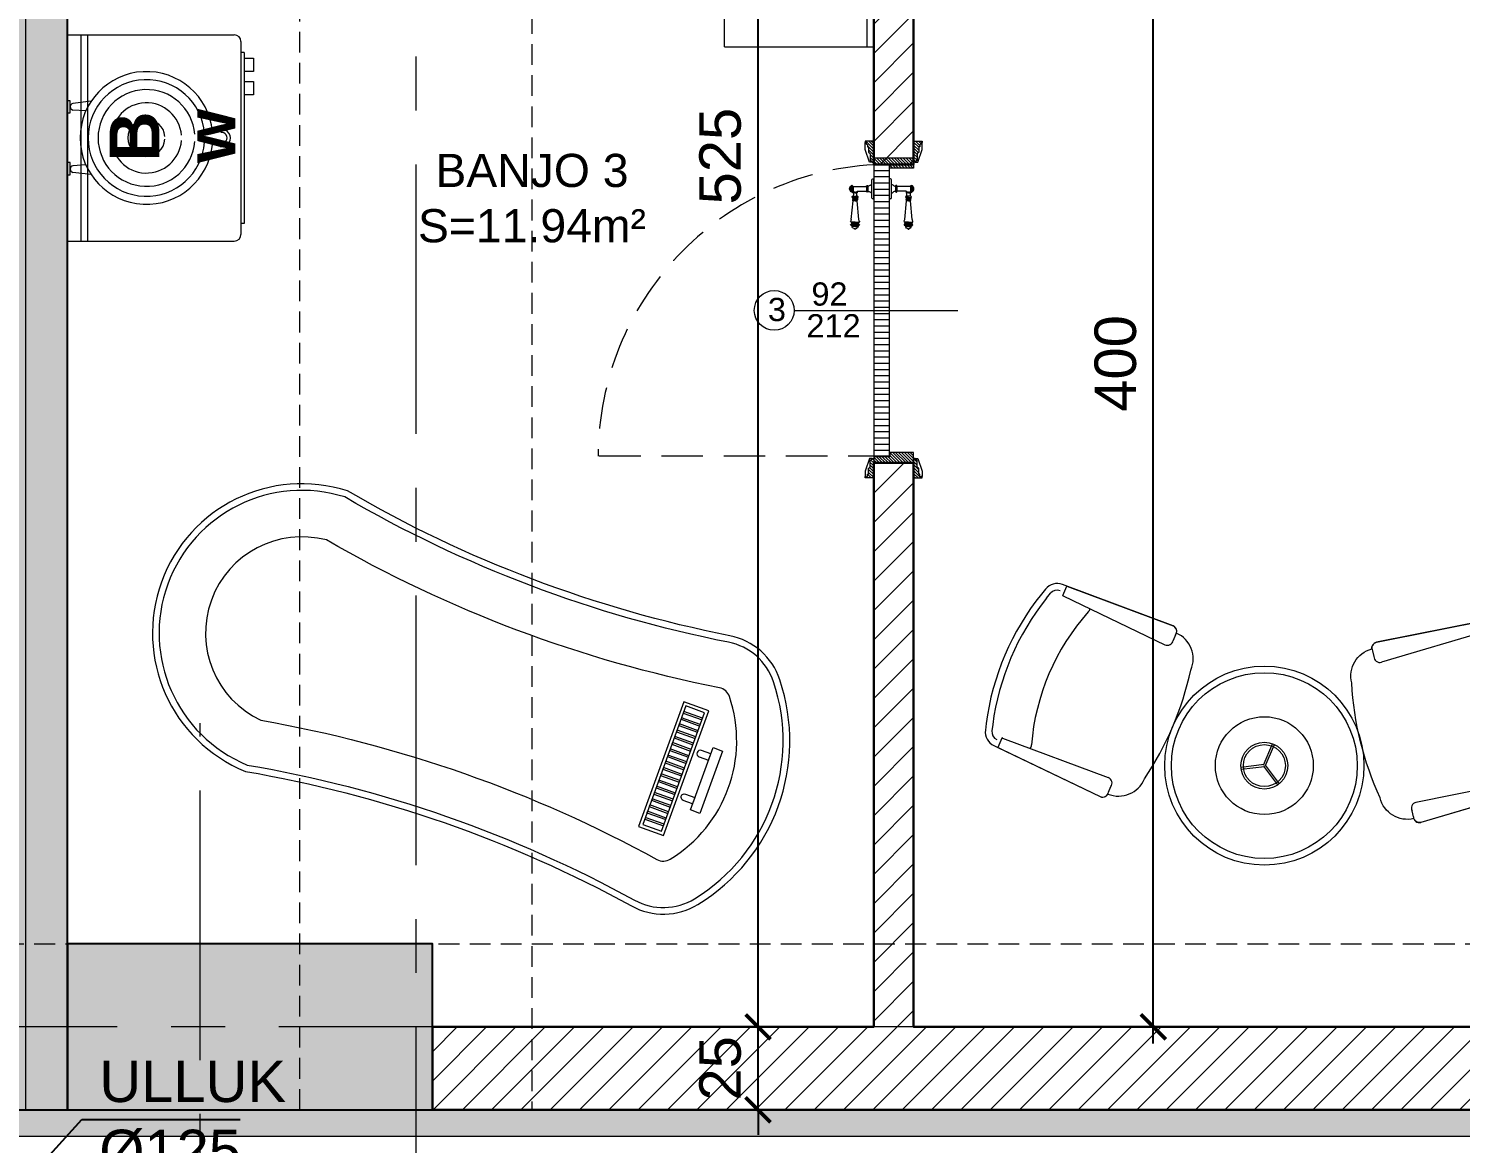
# Model space of a CAD drawing. Header units: centimetres. Extents: x 99002 to 104403, y -55119 to -48358.
# Drawn here: x 101042.6 to 101474.1, y -52047.5 to -51711.4 of the extents above; entities that cross this region are included whole.
import ezdxf

# ---------------------------------------------------------------- set-up
doc = ezdxf.new("R2010")
doc.units = ezdxf.units.CM
doc.header["$LTSCALE"] = 50
doc.header["$MEASUREMENT"] = 0
for name, pattern in [('AXES', [2, 1.25, -0.25, 0.25, -0.25]), ('CACHE', [0.375, 0.25, -0.125]), ('CONTINU', [0])]:
    doc.linetypes.add(name, pattern=pattern)
doc.layers.get('0').update_dxf_attribs({"color": 8})
for name, color, linetype in [('AXES', 10, 'AXES'), ('BETON COUPE', 3, 'CONTINU'), ('BETON TRAME', 252, 'Continuous'), ('BORD', 5, 'Continuous'), ('COTE 50ème', 1, 'Continuous'), ('TEXTE', 7, 'Continuous')]:
    doc.layers.add(name, color=color, linetype=linetype)
for name, color, linetype, lineweight in [('BANJO', 160, 'Continuous', 9), ('BETON CACHE', 4, 'CACHE', 5), ('BETON SUP TRAME', 4, 'CACHE', 5), ('CONSOLE ISOL.', 214, 'Continuous', 15), ('door', 44, 'Continuous', 5), ('ISOLATION', 252, 'Continuous', 0), ('MACONNERIE COUPE', 7, 'Continuous', 30), ('MACONNERIE HACHURE', 253, 'Continuous', 13), ('mobilimi', 8, 'Continuous', 9)]:
    doc.layers.add(name, color=color, linetype=linetype, lineweight=lineweight)
doc.layers.add('DEMOL', color=7, linetype='Continuous', lineweight=60, true_color=0xb38600)
doc.styles.add('GENERATED_STYLE_1', font='arial.ttf')
doc.styles.add('RS_TEXT_1.50', font='arial.ttf', dxfattribs={"height": 12.5})
doc.styles.add('RS_TXT_50', font='arial.ttf', dxfattribs={"height": 12.5})
doc.dimstyles.new('ISO-25', dxfattribs={"dimtxt": 2.5, "dimasz": 2.5, "dimexe": 1.25, "dimexo": 0.625, "dimtad": 1, "dimtxsty": 'Standard', "dimcen": 2.5, "dimadec": 0, "dimazin": 0, "dimtfac": 1, "dimtmove": 0, "dimatfit": 3, "dimfxl": 1, "dimarcsym": 0})
doc.dimstyles.new('RS_50CM_LINEAIRE', dxfattribs={"dimscale": 5, "dimtxt": 12.5, "dimasz": 1.5, "dimexe": 1, "dimexo": 2.5, "dimgap": 1, "dimtad": 1, "dimdec": 1, "dimrnd": 0.5, "dimdsep": 46, "dimtxsty": 'RS_TXT_50', "dimblk1": 'ARCHTICK', "dimblk2": 'ARCHTICK', "dimsah": 1, "dimcen": 2.5, "dimdle": 1, "dimclrt": 4, "dimadec": 0, "dimazin": 2, "dimtfac": 1, "dimtdec": 1, "dimtix": 1, "dimtmove": 2, "dimatfit": 3, "dimfxl": 1, "dimtolj": 1, "dimtzin": 0, "dimarcsym": 0})

# ---------------------------------------------------------------- blocks, each defined once
blk = doc.blocks.new('lavaman')
at = {"layer": 'BANJO'}
for p, q in [((-61171.15, 21935.44), (-61216.15, 21935.44)), ((-61171.15, 21935.44), (-61171.15, 21855.44)), ((-61171.15, 21855.44), (-61216.15, 21855.44))]:
    blk.add_line(p, q, dxfattribs=at)
at = {"layer": 'BANJO', "linetype": 'Continuous'}
for p, q in [((-61216.15, 21896.66), (-61216.15, 21935.44)), ((-61214.15, 21935.44), (-61214.15, 21898.05)), ((-61171.15, 21935.44), (-61171.15, 21855.44)), ((-61216.15, 21925.44), (-61216.15, 21896.66)), ((-61216.15, 21894.21), (-61216.15, 21865.44)), ((-61216.15, 21855.44), (-61216.15, 21894.21)), ((-61213.35, 21898.04), (-61207.48, 21896.42)), ((-61213.35, 21892.84), (-61207.48, 21894.45)), ((-61209.67, 21897.03), (-61193.85, 21897.03)), ((-61193.49, 21894.81), (-61193.49, 21894.81)), ((-61193.49, 21894.81), (-61193.38, 21894.81)), ((-61193.38, 21894.81), (-61193.49, 21894.81)), ((-61193.38, 21894.81), (-61193.38, 21894.81)), ((-61214.15, 21892.82), (-61214.15, 21855.44)), ((-61209.65, 21893.84), (-61193.85, 21893.84))]:
    blk.add_line(p, q, dxfattribs=at)
for centre, radius, start, end in [((-61191.15, 21895.44), 20, 185.6501, 174.3499), ((-61191.15, 21895.44), 17.58, 184.3008, 175.6992), ((-61213.81, 21895.44), 2.64, 79.9738, 280.0262), ((-61207.66, 21895.44), 1, 280.3544, 79.6456)]:
    blk.add_arc(centre, radius, start, end, dxfattribs=at)
at = {"layer": 'BANJO', "linetype": 'Continuous', "extrusion": (0, 0, -1)}
blk.add_ellipse((-61193.85, 21895.43), major_axis=(0, 1.59), ratio=0.623935, start_param=0, end_param=3.141593, dxfattribs=at)
blk = doc.blocks.new('door900')
at = {"color": 0}
for p, q in [((-9.3, 67.7), (9.3, 67.7)), ((9.3, 65.2), (-9.3, 65.2)), ((-6.8, 71.5), (-6.8, 70.2)), ((-5.5, 71.5), (-6.8, 71.5)), ((-6.8, 70.2), (6.8, 70.2)), ((-6.8, 62.7), (-6.8, 24)), ((-6.8, 62.7), (6.8, 62.7)), ((-5.5, 71.5), (5.5, 71.5)), ((5.5, 71.5), (6.8, 71.5)), ((6.8, 71.5), (6.8, 70.2)), ((8.7, 62.7), (6.8, 62.7)), ((6.8, 49.1), (6.8, 24)), ((8.7, 50.9), (8.7, 50.9)), ((10.5, 56.8), (10.5, 62.5)), ((10.5, 56.8), (10.5, 51.1)), ((12.7, 56.8), (12.7, 62.5)), ((12.7, 56.8), (12.7, 51.1)), ((22.5, 63.8), (22.5, 49.8)), ((26.5, 56.8), (26.5, 63.8)), ((26.5, 63.8), (29.1, 63.8)), ((26.5, 63.8), (29.1, 63.8)), ((26.5, 56.8), (26.5, 49.8)), ((26.5, 49.8), (29.1, 49.8)), ((26.5, 49.8), (29.1, 49.8)), ((29.1, 63.8), (29.1, 62.8)), ((29.1, 62.8), (29.1, 56.8)), ((29.1, 50.8), (29.1, 56.8)), ((29.1, 50.8), (29.1, 49.8)), ((29.1, 49.8), (29.1, 49.8)), ((31.1, 62.8), (31.1, 56.8)), ((31.1, 50.8), (31.1, 56.8)), ((34.1, 56.8), (34.1, 62.8)), ((34.1, 62.8), (34.1, 56.8)), ((34.1, 50.8), (34.1, 56.8)), ((34.1, 56.8), (34.1, 50.8)), ((92.8, 68.1), (36.2, 62.8)), ((36.2, 56.8), (36.2, 62.8)), ((36.2, 56.8), (36.2, 50.8)), ((92.8, 45.5), (36.2, 50.8)), ((101.2, 67.3), (103.2, 68)), ((101.2, 56.8), (101.2, 67.3)), ((101.2, 56.8), (101.2, 46.3)), ((101.2, 46.3), (103.2, 45.7)), ((103.2, 68), (103.2, 67.7)), ((103.2, 56.8), (103.2, 68)), ((103.2, 56.8), (103.2, 46.3)), ((103.2, 45.9), (103.2, 45.7)), ((106.5, 68), (105.5, 67.3)), ((105.5, 56.8), (105.5, 67.3)), ((105.5, 56.8), (105.5, 46.3)), ((106.5, 45.7), (105.5, 46.3)), ((106.5, 56.8), (106.5, 68)), ((106.5, 56.8), (106.5, 45.7)), ((110.7, 68), (111.8, 67.3)), ((110.7, 56.8), (110.7, 68)), ((110.7, 56.8), (110.7, 45.7)), ((110.7, 45.7), (111.8, 46.3)), ((111.8, 56.8), (111.8, 67.3)), ((111.8, 66.2), (113.3, 66.2)), ((111.8, 56.8), (111.8, 46.3)), ((111.8, 47.5), (113.3, 47.5)), ((113.3, 56.8), (113.3, 66.2)), ((113.3, 56.8), (113.3, 47.5)), ((120.5, 56.8), (120.5, 58.6)), ((120.5, 56.8), (120.5, 55)), ((-30, 3), (-30, 0)), ((30, 0), (-30, 0)), ((27, 6), (-27, 6)), ((-8.3, 22.3), (8.3, 22.3)), ((-8.3, 18.3), (8.3, 18.3)), ((30, 3), (30, 0))]:
    blk.add_line(p, q, dxfattribs=at)
for centre, radius, start, end in [((-9.3, 66.5), 1.25, 90, 270), ((-6.8, 67.7), 2.51, 90.115, 179.885), ((-6.8, 65.2), 2.51, 180.115, 269.885), ((0, 64), 9.29, 53.4104, 126.5896), ((6.8, 67.7), 2.51, 0.115, 89.885), ((6.8, 65.2), 2.51, 270.115, 359.885), ((8.7, 49), 1.91, 88.7426, 178.1515), ((8.6, 64.9), 2.15, 272.7029, 297.6142), ((8.6, 48.8), 2.15, 62.3858, 87.2971), ((9.3, 66.5), 1.25, 270, 90), ((10, 62.5), 0.561, 3.7097, 127.9634), ((10, 51.1), 0.561, 232.0366, 356.2903), ((11.6, 62.5), 1.1, 0.0106, 179.9894), ((11.6, 51.1), 1.1, 180.0106, 359.9894), ((16.7, 70.5), 8.83, 243.5466, 311.3694), ((16.7, 43.2), 8.83, 48.6306, 116.4534), ((24.5, 63.7), 2.01, 4.1469, 175.8531), ((24.5, 50), 2.01, 184.1469, 355.8531), ((30.1, 62.8), 1.03, 0, 180.0014), ((30.1, 50.8), 1.03, 179.9972, 0), ((32.6, 62.8), 1.48, 0, 180), ((32.6, 50.8), 1.48, 180, 0), ((35.2, 62.8), 1.03, 0, 180), ((32.6, 62.8), 1.48, 1.563306237032948e-10, 2.08440831604393e-10), ((35.2, 50.8), 1.03, 180, 0), ((93.1, 72.5), 4.4, 266.3976, 315.6468), ((93.1, 41.1), 4.4, 44.3532, 93.6024), ((98.3, 67.4), 2.89, 358.3861, 135.6468), ((98.3, 46.2), 2.89, 224.3532, 1.6139), ((104.3, 67.6), 1.15, 170.914, 348.1019), ((104.3, 46.1), 1.15, 11.8981, 189.086), ((108.6, 68), 2.1, 0, 180), ((108.6, 45.7), 2.1, 180, 0), ((115.5, 62.5), 2.84, 13.4568, 140.4953), ((115.5, 51.2), 2.84, 219.5047, 346.5432), ((127.9, 65.2), 9.88, 191.9991, 221.6757), ((127.9, 48.5), 9.88, 138.3243, 168.0009), ((120.5, 56.8), 1.79, 0, 90), ((120.5, 56.8), 1.79, 270, 0), ((-27, 3), 3, 90, 180), ((-6.8, 6), 6, 130.5908, 180), ((-16.6, 16.6), 8.41, 314.3689, 12.0705), ((-8.3, 20.3), 2, 90, 270), ((-8.5, 24), 1.71, 275.059, 359.7825), ((8.5, 24), 1.71, 180.2175, 264.941), ((16.6, 16.6), 8.41, 167.9295, 225.6311), ((8.3, 20.3), 2, 270, 90), ((6.8, 6), 6, 0, 49.4092), ((27, 3), 3, 0, 90)]:
    blk.add_arc(centre, radius, start, end, dxfattribs=at)
blk = doc.blocks.new('A$Cb79da119')
at = {"layer": 'AXES', "lineweight": 5, "ltscale": 1.3}
for p, q in [((35, 1580), (35, -1344.97)), ((-30, -4150), (-30, -1058.41)), ((3195, -1150), (-1985, -1150))]:
    blk.add_line(p, q, dxfattribs=at)
blk = doc.blocks.new('_ArchTick')
at = {"color": 0, "linetype": 'ByBlock', "const_width": 0.15}
blk.add_lwpolyline([(-0.5, -0.5), (0.5, 0.5)], dxfattribs=at)
blk = doc.blocks.new('*D1137')
at = {"layer": 'COTE 50ème', "color": 0, "lineweight": -2, "ltscale": 0.5, "transparency": 16777216}
for p, q in [((101381.59, -52017.36), (101381.59, -51607.36)), ((101422.3, -51612.36), (101376.59, -51612.36)), ((101389.18, -52012.36), (101386.59, -52012.36))]:
    blk.add_line(p, q, dxfattribs=at)
at = {"layer": 'Defpoints', "color": 0, "ltscale": 0.5, "transparency": 16777216}
for p in [(101381.59, -51612.36), (101434.8, -51612.36), (101376.68, -52012.36)]:
    blk.add_point(p, dxfattribs=at)
at = {"layer": 'COTE 50ème', "color": 0, "lineweight": -2, "ltscale": 0.5, "transparency": 16777216, "xscale": 7.5, "yscale": 7.5, "zscale": 7.5}
for p, rotation in [((101381.59, -51612.36), 90), ((101381.59, -52012.36), 270)]:
    blk.add_blockref('_ArchTick', p, dxfattribs=dict(at, rotation=rotation))
at = {"layer": 'COTE 50ème', "color": 4, "ltscale": 0.5, "transparency": 16777216, "insert": (101370.21, -51812.36), "char_height": 12.5, "attachment_point": 5, "rotation": 90, "style": 'RS_TXT_50'}
blk.add_mtext('\\A1;400', dxfattribs=at)
blk = doc.blocks.new('*D1176')
at = {"layer": 'COTE 50ème', "color": 0, "lineweight": -2, "ltscale": 0.5, "transparency": 16777216}
for p, q in [((101262.48, -52012.36), (101262.48, -52004.86)), ((101269.58, -52012.36), (101257.48, -52012.36)), ((101262.48, -52037.36), (101262.48, -52012.36)), ((101269.58, -52037.36), (101257.48, -52037.36)), ((101262.48, -52037.36), (101262.48, -52044.86))]:
    blk.add_line(p, q, dxfattribs=at)
at = {"layer": 'Defpoints', "color": 0, "ltscale": 0.5, "transparency": 16777216}
for p in [(101262.48, -52012.36), (101282.08, -52012.36), (101282.08, -52037.36)]:
    blk.add_point(p, dxfattribs=at)
at = {"layer": 'COTE 50ème', "color": 0, "lineweight": -2, "ltscale": 0.5, "transparency": 16777216, "xscale": 7.5, "yscale": 7.5, "zscale": 7.5}
for p, rotation in [((101262.48, -52012.36), 270), ((101262.48, -52037.36), 90)]:
    blk.add_blockref('_ArchTick', p, dxfattribs=dict(at, rotation=rotation))
at = {"layer": 'COTE 50ème', "color": 4, "ltscale": 0.5, "transparency": 16777216, "insert": (101251.1, -52024.86), "char_height": 12.5, "attachment_point": 5, "rotation": 90, "style": 'RS_TXT_50'}
blk.add_mtext('\\A1;25', dxfattribs=at)
blk = doc.blocks.new('*D1177')
at = {"layer": 'COTE 50ème', "color": 0, "lineweight": -2, "ltscale": 0.5, "transparency": 16777216}
for p, q in [((101262.48, -52017.36), (101262.48, -51482.36)), ((101272.95, -51487.36), (101257.48, -51487.36)), ((101269.58, -52012.36), (101257.48, -52012.36))]:
    blk.add_line(p, q, dxfattribs=at)
at = {"layer": 'Defpoints', "color": 0, "ltscale": 0.5, "transparency": 16777216}
for p in [(101262.48, -51487.36), (101285.45, -51487.36), (101282.08, -52012.36)]:
    blk.add_point(p, dxfattribs=at)
at = {"layer": 'COTE 50ème', "color": 0, "lineweight": -2, "ltscale": 0.5, "transparency": 16777216, "xscale": 7.5, "yscale": 7.5, "zscale": 7.5}
for p, rotation in [((101262.48, -51487.36), 90), ((101262.48, -52012.36), 270)]:
    blk.add_blockref('_ArchTick', p, dxfattribs=dict(at, rotation=rotation))
at = {"layer": 'COTE 50ème', "color": 4, "ltscale": 0.5, "transparency": 16777216, "insert": (101251.1, -51749.86), "char_height": 12.5, "attachment_point": 5, "rotation": 90, "style": 'RS_TXT_50'}
blk.add_mtext('\\A1;525', dxfattribs=at)

msp = doc.modelspace()

# ---------------------------------------------------------------- hatches: boundary and pattern name
at = {"layer": 'BETON TRAME', "transparency": 33554559}
h = msp.add_hatch(color=256, dxfattribs=at)
h.dxf.hatch_style = 1
h.paths.add_polyline_path([(100664.34, -51297.36), (100629.34, -51297.36), (100629.34, -50647.36), (100664.34, -50647.36), (100664.34, -50822.36), (101124.34, -50822.36), (101124.34, -50647.36), (101159.34, -50647.36), (101159.34, -51297.36), (101124.34, -51297.36), (101124.34, -50862.36), (100914.34, -50862.36), (100914.34, -51192.36), (100874.34, -51192.36), (100874.34, -50862.36), (100664.34, -50862.36)])
h.paths.add_polyline_path([(101859.34, -50647.36), (101859.34, -50697.36), (101994.34, -50697.36), (101994.34, -50647.36)])
h.paths.add_polyline_path([(99794.34, -50647.36), (99794.34, -50697.36), (99929.34, -50697.36), (99929.34, -50647.36)])
h.paths.add_polyline_path([(99794.34, -51247.36), (99794.34, -51297.36), (99929.34, -51297.36), (99929.34, -51247.36)])
h.paths.add_polyline_path([(101859.34, -51247.36), (101859.34, -51297.36), (101994.34, -51297.36), (101994.34, -51247.36)])
h.paths.add_polyline_path([(101859.34, -51987.36), (101859.34, -52037.36), (101994.34, -52037.36), (101994.34, -51987.36)])
h.paths.add_polyline_path([(99929.34, -52037.36), (99929.34, -51987.36), (99794.34, -51987.36), (99794.34, -52037.36)])
h.paths.add_polyline_path([(100624.34, -51987.36), (100624.34, -52037.36), (100734.34, -52037.36), (100734.34, -51987.36)])
h.paths.add_polyline_path([(101054.34, -51987.36), (101054.34, -52037.36), (101164.34, -52037.36), (101164.34, -51987.36)])
h.paths.add_polyline_path([(101029.34, -52037.36), (101054.34, -52037.36), (101054.34, -51532.36), (101029.34, -51532.36)])
h.paths.add_polyline_path([(100734.34, -52037.36), (100759.34, -52037.36), (100759.34, -51532.36), (100734.34, -51532.36)])
h.paths.add_polyline_path([(99924.34, -50332.36), (99924.34, -50357.36), (99794.34, -50357.36), (99794.34, -50332.36)])
h.paths.add_polyline_path([(100289.34, -50332.36), (100289.34, -50357.36), (100216.34, -50357.36), (100216.34, -50332.36)])
h.paths.add_polyline_path([(100589.34, -50332.36), (100589.34, -50357.36), (100459.34, -50357.36), (100459.34, -50332.36)])
h.paths.add_polyline_path([(101199.34, -50332.36), (101199.34, -50357.36), (101329.34, -50357.36), (101329.34, -50332.36)])
h.paths.add_polyline_path([(101499.34, -50332.36), (101499.34, -50357.36), (101572.34, -50357.36), (101572.34, -50332.36)])
h.paths.add_polyline_path([(101864.34, -50332.36), (101864.34, -50357.36), (101994.34, -50357.36), (101994.34, -50332.36)])
h.paths.add_polyline_path([(100564.34, -49972.36), (100664.34, -49972.36), (100664.34, -50022.36), (100564.34, -50022.36)])
h.paths.add_polyline_path([(101224.34, -49972.36), (101124.34, -49972.36), (101124.34, -50022.36), (101224.34, -50022.36)])
at = {"layer": 'door'}
h = msp.add_hatch(dxfattribs=at)
h.set_pattern_fill('ANSI31', color=256, scale=5, angle=1170)
h.set_pattern_definition([(135, (45992.3718, -199411.61975), (-0.4419417382, -0.4419417382), [])])
h.paths.add_polyline_path([(101309.34, -51750.36), (101309.34, -51753.51), (101302.16, -51753.51), (101302.16, -51752.25), (101297.34, -51752.25), (101297.34, -51750.36)])
edge = h.paths.add_edge_path()
edge.add_line((101311.23, -51746.61), (101311.23, -51747.03))
edge.add_line((101311.23, -51747.03), (101310.91, -51747.03))
edge.add_line((101310.91, -51747.03), (101310.91, -51748.79))
edge.add_line((101310.91, -51748.79), (101310.7, -51748.79))
edge.add_arc((101310.39, -51748.79), 0.314, 270, 360, ccw=False)
edge.add_line((101310.39, -51749.11), (101310.39, -51751.2))
edge.add_line((101310.39, -51751.2), (101310.18, -51751.2))
edge.add_arc((101309.87, -51751.2), 0.314, 270, 360, ccw=False)
edge.add_line((101309.87, -51751.51), (101309.87, -51751.72))
edge.add_line((101309.87, -51751.72), (101309.34, -51751.72))
edge.add_line((101309.34, -51751.72), (101309.34, -51745.36))
edge.add_line((101309.34, -51745.36), (101311.96, -51745.36))
edge.add_line((101311.96, -51745.36), (101311.96, -51745.77))
edge.add_line((101311.96, -51745.77), (101311.65, -51745.77))
edge.add_line((101311.65, -51745.77), (101311.65, -51746.19))
edge.add_arc((101311.65, -51746.61), 0.419, 450, 540)
edge = h.paths.add_edge_path()
edge.add_line((101295.46, -51746.61), (101295.46, -51747.03))
edge.add_line((101295.46, -51747.03), (101295.77, -51747.03))
edge.add_line((101295.77, -51747.03), (101295.77, -51748.79))
edge.add_line((101295.77, -51748.79), (101295.98, -51748.79))
edge.add_arc((101296.29, -51748.79), 0.314, 180, 270)
edge.add_line((101296.29, -51749.11), (101296.29, -51751.2))
edge.add_line((101296.29, -51751.2), (101296.5, -51751.2))
edge.add_arc((101296.82, -51751.2), 0.314, 540, 630)
edge.add_line((101296.82, -51751.51), (101296.82, -51751.72))
edge.add_line((101296.82, -51751.72), (101297.34, -51751.72))
edge.add_line((101297.34, -51751.72), (101297.34, -51745.36))
edge.add_line((101297.34, -51745.36), (101294.72, -51745.36))
edge.add_line((101294.72, -51745.36), (101294.72, -51745.77))
edge.add_line((101294.72, -51745.77), (101295.04, -51745.77))
edge.add_line((101295.04, -51745.77), (101295.04, -51746.19))
edge.add_arc((101295.04, -51746.61), 0.419, 360, 450, ccw=False)
h = msp.add_hatch(dxfattribs=at)
h.set_pattern_fill('ANSI31', color=256, scale=15, angle=675)
h.set_pattern_definition([(360, (1944.9394, -5902.9047), (2e-15, 1.875), [])])
h.paths.add_polyline_path([(101302.11, -51840.27), (101302.11, -51752.46), (101297.39, -51752.46), (101297.39, -51840.27)])
h = msp.add_hatch(dxfattribs=at)
h.set_pattern_fill('ANSI31', color=256, scale=5, angle=1170)
h.set_pattern_definition([(135, (45992.3718, -199411.61976), (-0.4419417382, -0.4419417382), [])])
edge = h.paths.add_edge_path()
edge.add_line((101311.23, -51846.11), (101311.23, -51845.7))
edge.add_line((101311.23, -51845.7), (101310.91, -51845.7))
edge.add_line((101310.91, -51845.7), (101310.91, -51843.93))
edge.add_line((101310.91, -51843.93), (101310.7, -51843.93))
edge.add_arc((101310.39, -51843.93), 0.314, 360, 450)
edge.add_line((101310.39, -51843.62), (101310.39, -51841.52))
edge.add_line((101310.39, -51841.52), (101310.18, -51841.52))
edge.add_arc((101309.87, -51841.52), 0.314, 360, 450)
edge.add_line((101309.87, -51841.21), (101309.87, -51841))
edge.add_line((101309.87, -51841), (101309.34, -51841))
edge.add_line((101309.34, -51841), (101309.34, -51846.86))
edge.add_line((101309.34, -51846.86), (101311.96, -51846.86))
edge.add_line((101311.96, -51846.86), (101311.96, -51846.45))
edge.add_line((101311.96, -51846.45), (101311.65, -51846.45))
edge.add_line((101311.65, -51846.45), (101311.65, -51846.53))
edge.add_arc((101311.65, -51846.11), 0.419, 180, 270, ccw=False)
h.paths.add_polyline_path([(101309.34, -51842.36), (101309.34, -51839.22), (101302.16, -51839.22), (101302.16, -51840.48), (101297.34, -51840.48), (101297.34, -51842.36)])
edge = h.paths.add_edge_path()
edge.add_line((101295.46, -51846.11), (101295.46, -51845.7))
edge.add_line((101295.46, -51845.7), (101295.77, -51845.7))
edge.add_line((101295.77, -51845.7), (101295.77, -51843.93))
edge.add_line((101295.77, -51843.93), (101295.98, -51843.93))
edge.add_arc((101296.29, -51843.93), 0.314, 90, 180, ccw=False)
edge.add_line((101296.29, -51843.62), (101296.29, -51841.52))
edge.add_line((101296.29, -51841.52), (101296.5, -51841.52))
edge.add_arc((101296.82, -51841.52), 0.314, 90, 180, ccw=False)
edge.add_line((101296.82, -51841.21), (101296.82, -51841))
edge.add_line((101296.82, -51841), (101297.34, -51841))
edge.add_line((101297.34, -51841), (101297.34, -51846.86))
edge.add_line((101297.34, -51846.86), (101294.72, -51846.86))
edge.add_line((101294.72, -51846.86), (101294.72, -51846.45))
edge.add_line((101294.72, -51846.45), (101295.04, -51846.45))
edge.add_line((101295.04, -51846.45), (101295.04, -51846.53))
edge.add_arc((101295.04, -51846.11), 0.419, 270, 360)
at = {"layer": 'ISOLATION', "transparency": 33554687}
h = msp.add_hatch(dxfattribs=at)
h.set_pattern_fill('INSUL', color=256, scale=10, angle=225)
h.set_pattern_definition([(225, (100894.342, -51192.3623), (2.65165, -2.65165), []), (225, (100895.226, -51193.246), (2.65165, -2.65165), [1.25, -1.25]), (225, (100896.11, -51194.13), (2.65165, -2.65165), [1.25, -1.25])])
h.paths.add_polyline_path([(102002.34, -52045.36), (102002.34, -51979.36), (101892.34, -51979.36), (101892.34, -51940.47), (101884.34, -51940.47), (101884.34, -51987.36), (101994.34, -51987.36), (101994.34, -52037.36), (100879.34, -52037.36), (100879.34, -52045.36)])
at = {"layer": 'MACONNERIE HACHURE'}
h = msp.add_hatch(dxfattribs=at)
h.set_pattern_fill('ANSI31', color=256, scale=50, style=0)
h.set_pattern_definition([(45, (0, 5835.283), (-4.41941738, 4.41941738), [])])
h.paths.add_polyline_path([(101144.34, -51327.36), (101124.34, -51327.36), (101124.34, -51297.36), (101144.34, -51297.36)])
h.paths.add_polyline_path([(100644.34, -51327.36), (100664.34, -51327.36), (100664.34, -51297.36), (100644.34, -51297.36)])
h.paths.add_polyline_path([(101224.34, -50332.36), (101199.34, -50332.36), (101199.34, -50238.36), (101224.34, -50238.36)])
h.paths.add_polyline_path([(101224.34, -50357.36), (101199.34, -50357.36), (101199.34, -50513.36), (101147.34, -50513.36), (101147.34, -50535.36), (101159.34, -50535.36), (101159.34, -50525.36), (101284.34, -50525.36), (101284.34, -50513.36), (101224.34, -50513.36)])
h.paths.add_polyline_path([(100564.34, -50332.36), (100589.34, -50332.36), (100589.34, -50238.36), (100564.34, -50238.36)])
h.paths.add_polyline_path([(101329.34, -50332.36), (101499.34, -50332.36), (101499.34, -50357.36), (101329.34, -50357.36)])
h.paths.add_polyline_path([(101624.34, -49932.36), (101524.34, -49932.36), (101524.34, -49907.36), (101624.34, -49907.36)])
h.paths.add_polyline_path([(101284.34, -49932.36), (101344.34, -49932.36), (101344.34, -49907.36), (101259.34, -49907.36), (101259.34, -49972.36), (101224.34, -49972.36), (101224.34, -49997.36), (101284.34, -49997.36)])
h.paths.add_polyline_path([(101964.34, -50062.36), (101964.34, -49997.36), (101859.34, -49997.36), (101859.34, -49932.36), (101804.34, -49932.36), (101804.34, -49907.36), (101884.34, -49907.36), (101884.34, -49972.36), (101994.34, -49972.36), (101994.34, -50037.36), (102012.19, -50037.36), (102012.19, -50062.36)])
h.paths.add_polyline_path([(101994.34, -50332.36), (101969.34, -50332.36), (101969.34, -50299.36), (101994.34, -50299.36)])
h.paths.add_polyline_path([(100164.34, -49932.36), (100264.34, -49932.36), (100264.34, -49907.36), (100164.34, -49907.36)])
h.paths.add_polyline_path([(100504.34, -49932.36), (100444.34, -49932.36), (100444.34, -49907.36), (100529.34, -49907.36), (100529.34, -49972.36), (100564.34, -49972.36), (100564.34, -49997.36), (100504.34, -49997.36)])
h.paths.add_polyline_path([(99824.34, -50062.36), (99824.34, -49997.36), (99929.34, -49997.36), (99929.34, -49932.36), (99984.34, -49932.36), (99984.34, -49907.36), (99904.34, -49907.36), (99904.34, -49972.36), (99794.34, -49972.36), (99794.34, -50037.36), (99776.49, -50037.36), (99776.49, -50062.36)])
h.paths.add_polyline_path([(99794.34, -50332.36), (99819.34, -50332.36), (99819.34, -50299.36), (99794.34, -50299.36)])
h.paths.add_polyline_path([(100121.34, -50332.36), (100104.34, -50332.21), (100104.34, -50357.21), (100121.34, -50357.36)])
h.paths.add_polyline_path([(101667.34, -50332.36), (101684.34, -50332.21), (101684.34, -50357.21), (101667.34, -50357.36)])
h.paths.add_polyline_path([(101969.34, -50417.36), (101994.34, -50417.36), (101994.34, -50357.36), (101969.34, -50357.36)])
h.paths.add_polyline_path([(101499.34, -51305.36), (101509.34, -51305.36), (101509.34, -51317.36), (101469.34, -51317.36), (101469.34, -51305.36), (101479.34, -51305.36), (101479.34, -50987.36), (101309.34, -50987.36), (101309.34, -51305.36), (101387.35, -51305.36), (101387.35, -51317.36), (101289.34, -51317.36), (101289.34, -50957.36), (101859.34, -50957.36), (101859.34, -50912.36), (101884.34, -50912.36), (101884.34, -50962.36), (101994.34, -50962.36), (101994.34, -50982.36), (101884.34, -50982.36), (101884.34, -51032.36), (101859.34, -51032.36), (101859.34, -50987.36), (101499.34, -50987.36)])
h.paths.add_polyline_path([(100459.34, -50332.36), (100289.34, -50332.36), (100289.34, -50357.36), (100459.34, -50357.36)])
h.paths.add_polyline_path([(100164.34, -50363.36), (100164.34, -50358.36), (100216.34, -50358.36), (100216.34, -50357.36), (100221.34, -50357.36), (100221.34, -50363.36)])
h.paths.add_polyline_path([(100714.18, -51192.36), (100664.34, -51192.36), (100664.34, -51152.36), (100714.18, -51152.36)])
h.paths.add_polyline_path([(100874.34, -51192.36), (100834.34, -51192.36), (100834.34, -51152.36), (100874.34, -51152.36)])
h.paths.add_polyline_path([(100734.34, -51547.36), (100644.34, -51547.36), (100644.34, -51487.36), (100491.34, -51487.36), (100491.34, -51750.36), (100479.34, -51750.36), (100479.34, -51612.36), (100469.34, -51612.36), (100469.34, -51600.36), (100479.34, -51600.36), (100479.34, -51462.36), (100644.34, -51462.36), (100644.34, -51427.36), (100664.34, -51427.36), (100664.34, -51511.36), (100734.34, -51511.36), (100734.34, -51462.36), (100769.34, -51462.36), (100769.34, -51482.36), (100759.34, -51482.36), (100759.34, -51532.36), (100734.34, -51532.36), (100734.34, -51516.36), (100664.34, -51516.36), (100664.34, -51542.36), (100734.34, -51542.36)])
h.paths.add_polyline_path([(99929.34, -51940.47), (99904.34, -51940.47), (99904.34, -51987.36), (99929.34, -51987.36)])
h.paths.add_polyline_path([(100289.34, -51305.36), (100279.34, -51305.36), (100279.34, -51317.36), (100319.34, -51317.36), (100319.34, -51305.36), (100309.34, -51305.36), (100309.34, -50987.36), (100479.34, -50987.36), (100479.34, -51305.36), (100401.33, -51305.36), (100401.33, -51317.36), (100499.34, -51317.36), (100499.34, -50957.36), (99929.34, -50957.36), (99929.34, -50912.36), (99904.34, -50912.36), (99904.34, -50962.36), (99794.34, -50962.36), (99794.34, -50982.36), (99904.34, -50982.36), (99904.34, -51032.36), (99929.34, -51032.36), (99929.34, -50987.36), (100289.34, -50987.36)])
h.paths.add_polyline_path([(99819.34, -50417.36), (99794.34, -50417.36), (99794.34, -50357.36), (99819.34, -50357.36)])
h.paths.add_polyline_path([(100564.34, -50357.36), (100589.34, -50357.36), (100589.34, -50513.36), (100641.34, -50513.36), (100641.34, -50535.36), (100629.34, -50535.36), (100629.34, -50525.36), (100504.34, -50525.36), (100504.34, -50513.36), (100564.34, -50513.36)])
h.paths.add_polyline_path([(100589.34, -50162.36), (100589.34, -50142.36), (100639.34, -50142.36), (100639.34, -50022.36), (100664.34, -50022.36), (100664.34, -50137.36), (100681.84, -50137.36), (100681.84, -50162.36)])
h.paths.add_polyline_path([(99929.34, -51612.36), (99929.34, -51670.47), (99904.34, -51670.47), (99904.34, -51617.36), (99794.34, -51617.36), (99794.34, -51527.36), (99819.34, -51527.36), (99819.34, -51592.36), (100152.34, -51592.36), (100152.34, -51419.36), (100164.34, -51419.36), (100164.34, -51427.36), (100220.34, -51427.36), (100220.34, -51439.36), (100164.34, -51439.36), (100164.34, -51587.36), (100312.34, -51587.36), (100312.34, -51439.36), (100302.34, -51439.36), (100302.34, -51427.36), (100324.34, -51427.36), (100324.34, -51600.36), (100377.21, -51600.36), (100377.21, -51612.36)])
h.paths.add_polyline_path([(100164.34, -51285.36), (100164.34, -51305.36), (100187.34, -51305.36), (100187.34, -51317.36), (100164.34, -51317.36), (100164.34, -51327.36), (100152.34, -51327.36), (100152.34, -51297.36), (99929.34, -51297.36), (99929.34, -51285.36)])
h.paths.add_polyline_path([(100729.34, -50647.36), (100729.34, -50635.36), (100641.34, -50635.36), (100641.34, -50627.36), (100629.34, -50627.36), (100629.34, -50647.36)])
h.paths.add_polyline_path([(99819.34, -51297.36), (99794.34, -51297.36), (99794.34, -51347.36), (99819.34, -51347.36)])
h.paths.add_polyline_path([(99819.34, -50647.36), (99794.34, -50647.36), (99794.34, -50597.36), (99819.34, -50597.36)])
h.paths.add_polyline_path([(99929.34, -51247.36), (99904.34, -51247.36), (99904.34, -51192.47), (99929.34, -51192.47)], flags=17)
h.paths.add_polyline_path([(99929.34, -50697.36), (99904.34, -50697.36), (99904.34, -50752.25), (99929.34, -50752.25)])
h.paths.add_polyline_path([(101074.51, -51192.36), (101124.34, -51192.36), (101124.34, -51152.36), (101074.51, -51152.36)])
h.paths.add_polyline_path([(100914.34, -51192.36), (100954.34, -51192.36), (100954.34, -51152.36), (100914.34, -51152.36)])
h.paths.add_polyline_path([(100759.34, -52012.36), (100779.34, -52012.36), (100779.34, -52037.36), (100759.34, -52037.36)])
h.paths.add_polyline_path([(100444.34, -52012.36), (100444.34, -52037.36), (100624.34, -52037.36), (100624.34, -52012.36), (100491.34, -52012.36), (100491.34, -51842.36), (100479.34, -51842.36), (100479.34, -52012.36)])
h.paths.add_polyline_path([(101054.34, -51547.36), (101144.34, -51547.36), (101144.34, -51487.36), (101297.34, -51487.36), (101297.34, -51752.36), (101309.34, -51752.36), (101309.34, -51612.36), (101319.34, -51612.36), (101319.34, -51600.36), (101309.34, -51600.36), (101309.34, -51462.36), (101144.34, -51462.36), (101144.34, -51427.36), (101124.34, -51427.36), (101124.34, -51511.36), (101054.34, -51511.36), (101054.34, -51462.36), (100869.34, -51462.36), (100869.34, -51482.36), (101029.34, -51482.36), (101029.34, -51532.36), (101054.34, -51532.36), (101054.34, -51516.36), (101124.34, -51516.36), (101124.34, -51542.36), (101054.34, -51542.36)])
h.paths.add_polyline_path([(101859.34, -51940.47), (101884.34, -51940.47), (101884.34, -51987.36), (101859.34, -51987.36)])
h.paths.add_polyline_path([(100879.34, -50162.36), (100861.84, -50162.36), (100861.84, -50137.36), (100879.34, -50137.36), (100879.34, -49972.36), (100909.34, -49972.36), (100909.34, -50137.36), (100926.84, -50137.36), (100926.84, -50162.36), (100909.34, -50162.36), (100909.34, -50635.36), (100977.34, -50635.36), (100977.34, -50647.36), (100909.34, -50647.36), (100909.34, -50822.36), (100879.34, -50822.36), (100879.34, -50647.36), (100811.34, -50647.36), (100811.34, -50635.36), (100879.34, -50635.36)])
h.paths.add_polyline_path([(101199.34, -50162.36), (101199.34, -50142.36), (101149.34, -50142.36), (101149.34, -50022.36), (101124.34, -50022.36), (101124.34, -50137.36), (101106.84, -50137.36), (101106.84, -50162.36)])
h.paths.add_polyline_path([(99929.34, -52012.36), (99984.34, -52012.36), (99984.34, -52037.36), (99929.34, -52037.36)])
h.paths.add_polyline_path([(100164.34, -52012.36), (100164.34, -52037.36), (100264.34, -52037.36), (100264.34, -52012.36)])
h.paths.add_polyline_path([(100879.34, -52012.36), (101029.34, -52012.36), (101029.34, -52037.36), (100879.34, -52037.36)])
h.paths.add_polyline_path([(101164.34, -52012.36), (101297.34, -52012.36), (101297.34, -51842.36), (101309.34, -51842.36), (101309.34, -52012.36), (101859.34, -52012.36), (101859.34, -52037.36), (101164.34, -52037.36)])
h.paths.add_polyline_path([(101859.34, -51612.36), (101859.34, -51670.47), (101884.34, -51670.47), (101884.34, -51617.36), (101994.34, -51617.36), (101994.34, -51527.36), (101969.34, -51527.36), (101969.34, -51592.36), (101636.34, -51592.36), (101636.34, -51419.36), (101624.34, -51419.36), (101624.34, -51427.36), (101568.34, -51427.36), (101568.34, -51439.36), (101624.34, -51439.36), (101624.34, -51587.36), (101476.34, -51587.36), (101476.34, -51439.36), (101486.34, -51439.36), (101486.34, -51427.36), (101464.34, -51427.36), (101464.34, -51600.36), (101411.48, -51600.36), (101411.48, -51612.36)])
h.paths.add_polyline_path([(101624.34, -51285.36), (101624.34, -51305.36), (101601.34, -51305.36), (101601.34, -51317.36), (101624.34, -51317.36), (101624.34, -51327.36), (101636.34, -51327.36), (101636.34, -51297.36), (101859.34, -51297.36), (101859.34, -51285.36)])
h.paths.add_polyline_path([(101059.34, -50647.36), (101059.34, -50635.36), (101147.34, -50635.36), (101147.34, -50627.36), (101159.34, -50627.36), (101159.34, -50647.36)])
h.paths.add_polyline_path([(101969.34, -51297.36), (101994.34, -51297.36), (101994.34, -51347.36), (101969.34, -51347.36)])
h.paths.add_polyline_path([(101969.34, -50647.36), (101994.34, -50647.36), (101994.34, -50597.36), (101969.34, -50597.36)])
h.paths.add_polyline_path([(101859.34, -51247.36), (101884.34, -51247.36), (101884.34, -51192.47), (101859.34, -51192.47)], flags=17)
h.paths.add_polyline_path([(101859.34, -50697.36), (101884.34, -50697.36), (101884.34, -50752.25), (101859.34, -50752.25)])

# ---------------------------------------------------------------- linework, layer by layer
at = {"layer": 'BANJO'}
for p, q in [((101054.34, -51713.3), (101104.63, -51713.3)), ((101054.34, -51713.3), (101054.34, -51775.46)), ((101058.34, -51713.3), (101058.34, -51775.46)), ((101060.34, -51713.3), (101060.34, -51775.46)), ((101106.63, -51715.3), (101106.63, -51773.46)), ((101107.63, -51718.6), (101106.63, -51718.6)), ((101107.63, -51718.6), (101107.63, -51770.16)), ((101107.63, -51720.34), (101110.39, -51720.34)), ((101110.39, -51720.34), (101110.39, -51724.39)), ((101110.39, -51724.39), (101107.63, -51724.39)), ((101107.63, -51727.34), (101110.39, -51727.34)), ((101110.39, -51727.34), (101110.39, -51731.39)), ((101110.39, -51731.39), (101107.63, -51731.39)), ((101061.49, -51733.32), (101055.97, -51734.01)), ((101059.88, -51736.23), (101055.97, -51735.98)), ((101100.35, -51741.78), (101094.47, -51743.39)), ((101100.35, -51746.98), (101094.47, -51745.36)), ((101059.88, -51752.53), (101055.97, -51752.78)), ((101061.49, -51755.44), (101055.97, -51754.75)), ((101107.63, -51770.16), (101106.63, -51770.16)), ((101054.34, -51775.46), (101104.63, -51775.46))]:
    msp.add_line(p, q, dxfattribs=at)
for points in [[(101054.35, -51733.16), (101054.35, -51736.82), (101055.15, -51736.82), (101055.15, -51733.16)], [(101054.34, -51751.83), (101054.34, -51755.49), (101055.14, -51755.49), (101055.14, -51751.83)], [(101242.08, -51946.98), (101248.92, -51928.19), (101251.74, -51929.21), (101244.9, -51948.01)]]:
    msp.add_lwpolyline(points, close=True, dxfattribs=at)
for points in [[(101244.37, -51975.45, 0.349731), (101269.03, -51907.7, 0.269053), (101253.96, -51894.45, -0.083485), (101138.75, -51850.78, 0.962014), (101107.97, -51935.35, -0.083488), (101224.31, -51975.92, 0.268955)], [(101243.32, -51973.75, 0.349731), (101267.13, -51908.34, 0.269053), (101253.57, -51896.41, -0.083335), (101137.93, -51852.62, 0.957176), (101108.52, -51933.42, -0.083338), (101225.27, -51974.17, 0.268955)], [(101236.02, -51961.8, 0.349731), (101253.86, -51912.79, 0.269053), (101250.85, -51910.14, -0.082207), (101132.38, -51865.58, 0.911944), (101112.6, -51919.92, -0.082208), (101232.01, -51961.9, 0.268955)], [(101244.13, -51929.64), (101244.13, -51929.64, 0.414214), (101244.73, -51930.92), (101247.55, -51931.94), (101248.23, -51930.06), (101245.41, -51929.04, 0.414214)], [(101239.34, -51942.79), (101239.34, -51942.79, -0.414214), (101240.63, -51942.19), (101243.45, -51943.22), (101242.76, -51945.1), (101239.94, -51944.07, -0.414214)]]:
    msp.add_lwpolyline(points, format="xyb", close=True, dxfattribs=at)
at = {"layer": 'BANJO', "linetype": 'ByBlock', "ltscale": 5, "flags": 128}
for points in [[(101240.12, -51914.34), (101226.44, -51951.93), (101233.96, -51954.67), (101247.64, -51917.08)], [(101240.72, -51915.62), (101227.72, -51951.33), (101233.36, -51953.38), (101246.36, -51917.68)], [(101245.59, -51919.8), (101245.76, -51919.33), (101240.12, -51917.28), (101239.95, -51917.75)], [(101244.22, -51923.56), (101244.39, -51923.09), (101238.75, -51921.04), (101238.58, -51921.51)], [(101244.9, -51921.68), (101245.07, -51921.21), (101239.43, -51919.16), (101239.26, -51919.63)], [(101242.85, -51927.32), (101243.02, -51926.85), (101237.38, -51924.8), (101237.21, -51925.27)], [(101243.53, -51925.44), (101243.7, -51924.97), (101238.07, -51922.92), (101237.9, -51923.39)], [(101241.48, -51931.08), (101241.65, -51930.61), (101236.01, -51928.55), (101235.84, -51929.02)], [(101242.16, -51929.2), (101242.34, -51928.73), (101236.7, -51926.67), (101236.53, -51927.14)], [(101239.43, -51936.71), (101239.6, -51936.24), (101233.96, -51934.19), (101233.79, -51934.66)], [(101240.11, -51934.84), (101240.28, -51934.37), (101234.65, -51932.31), (101234.47, -51932.78)], [(101240.8, -51932.96), (101240.97, -51932.49), (101235.33, -51930.43), (101235.16, -51930.9)], [(101238.06, -51940.47), (101238.23, -51940), (101232.59, -51937.95), (101232.42, -51938.42)], [(101238.74, -51938.59), (101238.91, -51938.12), (101233.28, -51936.07), (101233.11, -51936.54)], [(101236.69, -51944.23), (101236.86, -51943.76), (101231.22, -51941.71), (101231.05, -51942.18)], [(101237.38, -51942.35), (101237.55, -51941.88), (101231.91, -51939.83), (101231.74, -51940.3)], [(101234.64, -51949.87), (101234.81, -51949.4), (101229.17, -51947.35), (101229, -51947.82)], [(101235.32, -51947.99), (101235.49, -51947.52), (101229.86, -51945.47), (101229.68, -51945.94)], [(101236.01, -51946.11), (101236.18, -51945.64), (101230.54, -51943.59), (101230.37, -51944.06)], [(101233.95, -51951.75), (101234.13, -51951.28), (101228.49, -51949.23), (101228.32, -51949.7)]]:
    msp.add_lwpolyline(points, close=True, dxfattribs=at)
at = {"layer": 'BANJO'}
for centre, radius, start, end in [((101104.63, -51715.3), 2, 0, 90), ((101078.15, -51744.38), 20, 5.6501, 354.3499), ((101078.15, -51744.38), 17.58, 4.3008, 355.6992), ((101078.15, -51744.38), 14.58, 4.3008, 355.6992), ((101056.15, -51734.99), 1, 100.3544, 259.6456), ((101078.15, -51744.38), 10.58, 4.3008, 355.6992), ((101078.15, -51744.38), 5.58, 4.3008, 355.6992), ((101094.65, -51744.38), 1, 100.3544, 259.6456), ((101100.81, -51744.38), 2.64, 259.9738, 100.0262), ((101100.81, -51744.38), 1.64, 259.9738, 100.0262), ((101056.15, -51753.77), 1, 100.3544, 259.6456), ((101104.63, -51773.46), 2, 270, 0)]:
    msp.add_arc(centre, radius, start, end, dxfattribs=at)
at = {"layer": 'BETON CACHE', "lineweight": 5, "ltscale": 0.5}
for points in [[(101994.34, -49972.36), (99794.34, -49972.36), (99794.34, -52037.36), (101994.34, -52037.36)], [(101944.34, -50022.36), (99844.34, -50022.36), (99844.34, -51987.36), (101944.34, -51987.36)]]:
    msp.add_lwpolyline(points, close=True, dxfattribs=at)
at = {"layer": 'BETON COUPE'}
for points in [[(101029.34, -52037.36), (101054.34, -52037.36), (101054.34, -51532.36), (101029.34, -51532.36)], [(101054.34, -51987.36), (101054.34, -52037.36), (101164.34, -52037.36), (101164.34, -51987.36)]]:
    msp.add_lwpolyline(points, close=True, dxfattribs=at)
at = {"layer": 'BETON SUP TRAME', "lineweight": 5, "ltscale": 0.5}
msp.add_lwpolyline([(101124.34, -49972.36), (101194.34, -49972.36), (101194.34, -52037.36), (101124.34, -52037.36)], close=True, dxfattribs=at)
at = {"layer": 'BORD', "lineweight": 5, "ltscale": 0.5}
msp.add_lwpolyline([(99794.34, -50312.36), (99794.34, -51632.36), (99694.34, -51632.36), (99694.34, -51972.36), (99794.34, -51972.36), (99794.34, -52037.36), (101994.34, -52037.36), (101994.34, -51972.36), (102094.34, -51972.36), (102094.34, -51632.36), (101994.34, -51632.36), (101994.34, -50312.36)], dxfattribs=at)
at = {"layer": 'CONSOLE ISOL.', "lineweight": 5, "ltscale": 0.5}
msp.add_lwpolyline([(101159.34, -50822.36), (100894.34, -50822.36), (100894.34, -49972.36), (101259.34, -49972.36), (101259.34, -49907.36), (101884.34, -49907.36), (101884.34, -49972.36), (101994.34, -49972.36), (101994.34, -50037.36), (102094.34, -50037.36), (102094.34, -50312.36), (101994.34, -50312.36), (101994.34, -51632.36), (102094.34, -51632.36), (102094.34, -51972.36), (101994.34, -51972.36), (101994.34, -52037.36), (101041.84, -52037.36), (101041.84, -51542.36), (101124.34, -51542.36), (101124.34, -51297.36), (101159.34, -51297.36)], close=True, dxfattribs=at)
at = {"layer": 'door'}
msp.add_line((101273.35, -51796.36), (101322.67, -51796.36), dxfattribs=at)
at = {"layer": 'door', "linetype": 'CACHE'}
msp.add_line((101302.11, -51840.27), (101214.3, -51840.27), dxfattribs=at)
at = {"layer": 'door'}
for points in [[(101295.46, -51746.61), (101295.46, -51747.03), (101295.77, -51747.03), (101295.77, -51748.79), (101295.98, -51748.79, 0.414214), (101296.29, -51749.11), (101296.29, -51751.2), (101296.5, -51751.2, 0.414214), (101296.82, -51751.51), (101296.82, -51751.72), (101297.34, -51751.72), (101297.34, -51745.36), (101294.72, -51745.36), (101294.72, -51745.77), (101295.04, -51745.77), (101295.04, -51746.19, -0.414214), (101295.46, -51746.61)], [(101311.23, -51746.61), (101311.23, -51747.03), (101310.91, -51747.03), (101310.91, -51748.79), (101310.7, -51748.79, -0.414214), (101310.39, -51749.11), (101310.39, -51751.2), (101310.18, -51751.2, -0.414214), (101309.87, -51751.51), (101309.87, -51751.72), (101309.34, -51751.72), (101309.34, -51745.36), (101311.96, -51745.36), (101311.96, -51745.77), (101311.65, -51745.77), (101311.65, -51746.19, 0.414214), (101311.23, -51746.61)], [(101295.46, -51846.11), (101295.46, -51845.7), (101295.77, -51845.7), (101295.77, -51843.93), (101295.98, -51843.93, -0.414214), (101296.29, -51843.62), (101296.29, -51841.52), (101296.5, -51841.52, -0.414214), (101296.82, -51841.21), (101296.82, -51841), (101297.34, -51841), (101297.34, -51846.86), (101294.72, -51846.86), (101294.72, -51846.45), (101295.04, -51846.45), (101295.04, -51846.53, 0.414214), (101295.46, -51846.11)], [(101311.23, -51846.11), (101311.23, -51845.7), (101310.91, -51845.7), (101310.91, -51843.93), (101310.7, -51843.93, 0.414214), (101310.39, -51843.62), (101310.39, -51841.52), (101310.18, -51841.52, 0.414214), (101309.87, -51841.21), (101309.87, -51841), (101309.34, -51841), (101309.34, -51846.86), (101311.96, -51846.86), (101311.96, -51846.45), (101311.65, -51846.45), (101311.65, -51846.53, -0.414214), (101311.23, -51846.11)]]:
    msp.add_lwpolyline(points, format="xyb", dxfattribs=at)
for points in [[(101296.82, -51751.72), (101296.08, -51751.72), (101294.72, -51747.87), (101294.72, -51745.77)], [(101309.87, -51751.72), (101310.6, -51751.72), (101311.96, -51747.87), (101311.96, -51745.77)], [(101309.34, -51750.36), (101309.34, -51753.51), (101302.16, -51753.51), (101302.16, -51752.25), (101297.34, -51752.25), (101297.34, -51750.36), (101309.34, -51750.36)], [(101302.11, -51840.27), (101302.11, -51752.46), (101297.39, -51752.46), (101297.39, -51840.27), (101302.11, -51840.27)], [(101309.34, -51842.36), (101309.34, -51839.22), (101302.16, -51839.22), (101302.16, -51840.48), (101297.34, -51840.48), (101297.34, -51842.36), (101309.34, -51842.36)], [(101296.82, -51841), (101296.08, -51841), (101294.72, -51844.86), (101294.72, -51846.45)], [(101309.87, -51841), (101310.6, -51841), (101311.96, -51844.86), (101311.96, -51846.45)]]:
    msp.add_lwpolyline(points, dxfattribs=at)
msp.add_circle((101267.35, -51796.36), 6, dxfattribs=at)
at = {"layer": 'door', "linetype": 'CACHE'}
msp.add_arc((101302.34, -51840.36), 88.04, 93.2184, 179.9417, dxfattribs=at)
at = {"layer": 'ISOLATION', "lineweight": 5, "ltscale": 0.5}
msp.add_lwpolyline([(102002.34, -52045.36), (102002.34, -51979.36), (101892.34, -51979.36), (101892.34, -51940.47), (101884.34, -51940.47), (101884.34, -51987.36), (101994.34, -51987.36), (101994.34, -52037.36), (100879.34, -52037.36), (100879.34, -52045.36)], close=True, dxfattribs=at)
at = {"layer": 'MACONNERIE COUPE'}
msp.add_lwpolyline([(101029.34, -51532.36), (101054.34, -51532.36), (101054.34, -51516.36), (101124.34, -51516.36), (101124.34, -51542.36), (101054.34, -51542.36), (101054.34, -51547.36), (101144.34, -51547.36), (101144.34, -51487.36), (101297.34, -51487.36), (101297.34, -51752.36), (101309.34, -51752.36), (101309.34, -51612.36), (101319.34, -51612.36), (101319.34, -51600.36), (101309.34, -51600.36), (101309.34, -51462.36), (101144.34, -51462.36), (101144.34, -51427.36), (101124.34, -51427.36), (101124.34, -51511.36), (101054.34, -51511.36), (101054.34, -51462.36), (100869.34, -51462.36)], dxfattribs=at)
msp.add_lwpolyline([(101164.34, -52012.36), (101297.34, -52012.36), (101297.34, -51842.36), (101309.34, -51842.36), (101309.34, -52012.36), (101859.34, -52012.36), (101859.34, -52037.36), (101164.34, -52037.36)], close=True, dxfattribs=at)
at = {"layer": 'mobilimi'}
for p, q in [((101349.39, -51883.16), (101350.64, -51881.65)), ((101354.33, -51882.29), (101355.52, -51879.48)), ((101354.38, -51882.44), (101385.11, -51897.18)), ((101355.52, -51879.48), (101387.53, -51891.48)), ((101482.36, -51889.71), (101448.85, -51896.42)), ((101388.29, -51894.19), (101387.58, -51895.85)), ((101483.02, -51892.81), (101450.33, -51902.44)), ((101447.67, -51898.97), (101448.1, -51900.72)), ((101333.19, -51921.18), (101332.96, -51923.12)), ((101335.98, -51925.34), (101334.78, -51928.15)), ((101336.13, -51925.28), (101368.03, -51937.23)), ((101334.78, -51928.15), (101365.61, -51942.93)), ((101414.77, -51933.48), (101417.53, -51927)), ((101415.35, -51933.73), (101418.11, -51927.24)), ((101415.02, -51933.29), (101408.02, -51934.14)), ((101415.09, -51933.92), (101408.09, -51934.77)), ((101414.8, -51933.8), (101419.04, -51939.43)), ((101415.31, -51933.42), (101419.54, -51939.05)), ((101494.17, -51938.02), (101460.76, -51944.71)), ((101368.08, -51941.6), (101368.79, -51939.94)), ((101495.04, -51941.07), (101462.25, -51950.72)), ((101460.02, -51949.01), (101459.58, -51947.26))]:
    msp.add_line(p, q, dxfattribs=at)
for points in [[(101388.56, -51893.67, 0.399393), (101387.53, -51891.48), (101354.24, -51879, 0.320293), (101349.09, -51880.38), (101347.85, -51881.89, 0.136318), (101331.2, -51920.95), (101330.98, -51922.89, 0.320293), (101333.55, -51927.55), (101365.61, -51942.93, 0.399393), (101367.9, -51942.16, 0.412368), (101378.93, -51937.6, 0.093652), (101392.91, -51904.78, 0.412368)], [(101447.48, -51898.42, -0.399393), (101448.85, -51896.42), (101483.71, -51889.44, -0.320293), (101488.57, -51891.62), (101489.55, -51893.31, -0.136318), (101499.73, -51934.54), (101499.64, -51936.49, -0.320293), (101496.36, -51940.68), (101462.25, -51950.72, -0.399393), (101460.11, -51949.59, -0.412368), (101449.95, -51943.33, -0.093652), (101441.4, -51908.69, -0.412368)]]:
    msp.add_lwpolyline(points, format="xyb", close=True, dxfattribs=at)
for radius in [30, 28, 14.75, 7.06, 6.33]:
    msp.add_circle((101415.06, -51933.61), radius, dxfattribs=at)
for centre, radius, start, end in [((101352.63, -51883.29), 2.58, 69.4571, 140.4968), ((101354.43, -51882.34), 0.115, 156.9167, 244.3763), ((101409.83, -51931.38), 77.32, 141.3915, 172.4419), ((101361.43, -51886.41), 1, 300.5972, 8.4901), ((101413.57, -51932.96), 68.94, 138.498, 175.3355), ((101386.9, -51893.12), 1.76, 322.4014, 68.7459), ((101385.85, -51895.58), 1.76, 245.0876, 351.4321), ((101449.21, -51898.14), 1.76, 102.0351, 208.3796), ((101449.85, -51900.74), 1.76, 179.3489, 285.6934), ((101335.53, -51923.42), 2.58, 173.3366, 244.3763), ((101336.09, -51925.38), 0.115, 69.4571, 156.9167), ((101343.88, -51927.58), 1, 305.3434, 13.2362), ((101367.4, -51938.87), 1.76, 322.4014, 68.7459), ((101366.35, -51941.34), 1.76, 245.0876, 351.4321), ((101461.13, -51946.43), 1.76, 102.0351, 208.3796), ((101461.77, -51949.03), 1.76, 179.3489, 285.6934)]:
    msp.add_arc(centre, radius, start, end, dxfattribs=at)

# ---------------------------------------------------------------- block references
at = {"layer": 'door', "yscale": 0.1, "zscale": 0.1}
for p, xscale, rotation in [((101297.39, -51759.7), -0.1, 90), ((101302.11, -51759.7), 0.1, 270)]:
    msp.add_blockref('door900', p, dxfattribs=dict(at, xscale=xscale, rotation=rotation))
at = {"layer": 'MACONNERIE COUPE', "lineweight": 5, "ltscale": 0.5}
msp.add_blockref('A$Cb79da119', (101124.34, -50862.36), dxfattribs=at)
at = {"layer": 'mobilimi', "rotation": 180}
msp.add_blockref('lavaman', (40081.19, -29781.44), dxfattribs=at)

# ---------------------------------------------------------------- texts
at = {"layer": 'BANJO', "char_height": 15, "attachment_point": 1, "rotation": 90, "style": 'RS_TEXT_1.50'}
for s, insert in [('{\\fArial|b1|i0|c0|p34;w}', (101089.96, -51751.9)), ('{\\fArial|b1|i0|c0|p34;B}', (101067.05, -51751.48))]:
    msp.add_mtext_dynamic_manual_height_columns(s, width=19.1434, gutter_width=31.25, heights=[0], dxfattribs=dict(at, insert=insert))
at = {"layer": 'DEMOL', "lineweight": -2, "insert": (101194.34, -51762.58), "char_height": 10, "width": 93.9293, "attachment_point": 5, "style": 'RS_TEXT_1.50'}
msp.add_mtext('BANJO 3\\PS=11.94m²', dxfattribs=at)
at = {"layer": 'door', "char_height": 7, "style": 'GENERATED_STYLE_1'}
for s, insert, attachment_point in [('\\A1;\\pt0;92', (101278.56, -51787.93), 1), ('\\A1;\\pt0;3', (101265.44, -51799.69), 7), ('\\A1;\\pt0;212', (101277.06, -51797.51), 1)]:
    msp.add_mtext(s, dxfattribs=dict(at, insert=insert, attachment_point=attachment_point))
at = {"layer": 'TEXTE', "insert": (101063.95, -52022.52), "char_height": 12.5, "width": 4.547473508864641e-13, "attachment_point": 1, "style": 'RS_TEXT_1.50'}
msp.add_mtext('ULLUK\\P%%C125', dxfattribs=at)

# ---------------------------------------------------------------- dimensions: what is measured, and where the dimension line sits
at = {"layer": 'COTE 50ème', "ltscale": 0.5}
for base, p1, p2, picture, middle in [((101262.48, -51487.36), (101282.08, -52012.36), (101285.45, -51487.36), '*D1177', (101251.1, -51749.86)), ((101381.59, -51612.36), (101376.68, -52012.36), (101434.8, -51612.36), '*D1137', (101370.21, -51812.36)), ((101262.48, -52012.36), (101282.08, -52037.36), (101282.08, -52012.36), '*D1176', (101251.1, -52024.86))]:
    dim = msp.add_linear_dim(base=base, p1=p1, p2=p2, angle=90, dimstyle='RS_50CM_LINEAIRE', dxfattribs=at)
    dim.commit()
    dim.dimension.update_dxf_attribs({"geometry": picture, "text_midpoint": middle})

# ---------------------------------------------------------------- leaders
at = {"layer": 'TEXTE', "color": 1, "linetype": 'ByBlock', "lineweight": 13}
msp.add_leader([(101020.65, -52082.09), (101058.69, -52040.32), (101106.4, -52040.32)], dimstyle='ISO-25', override={"dimasz": 20, "dimtad": 0}, dxfattribs=at)

doc.saveas('drawing.dxf')
